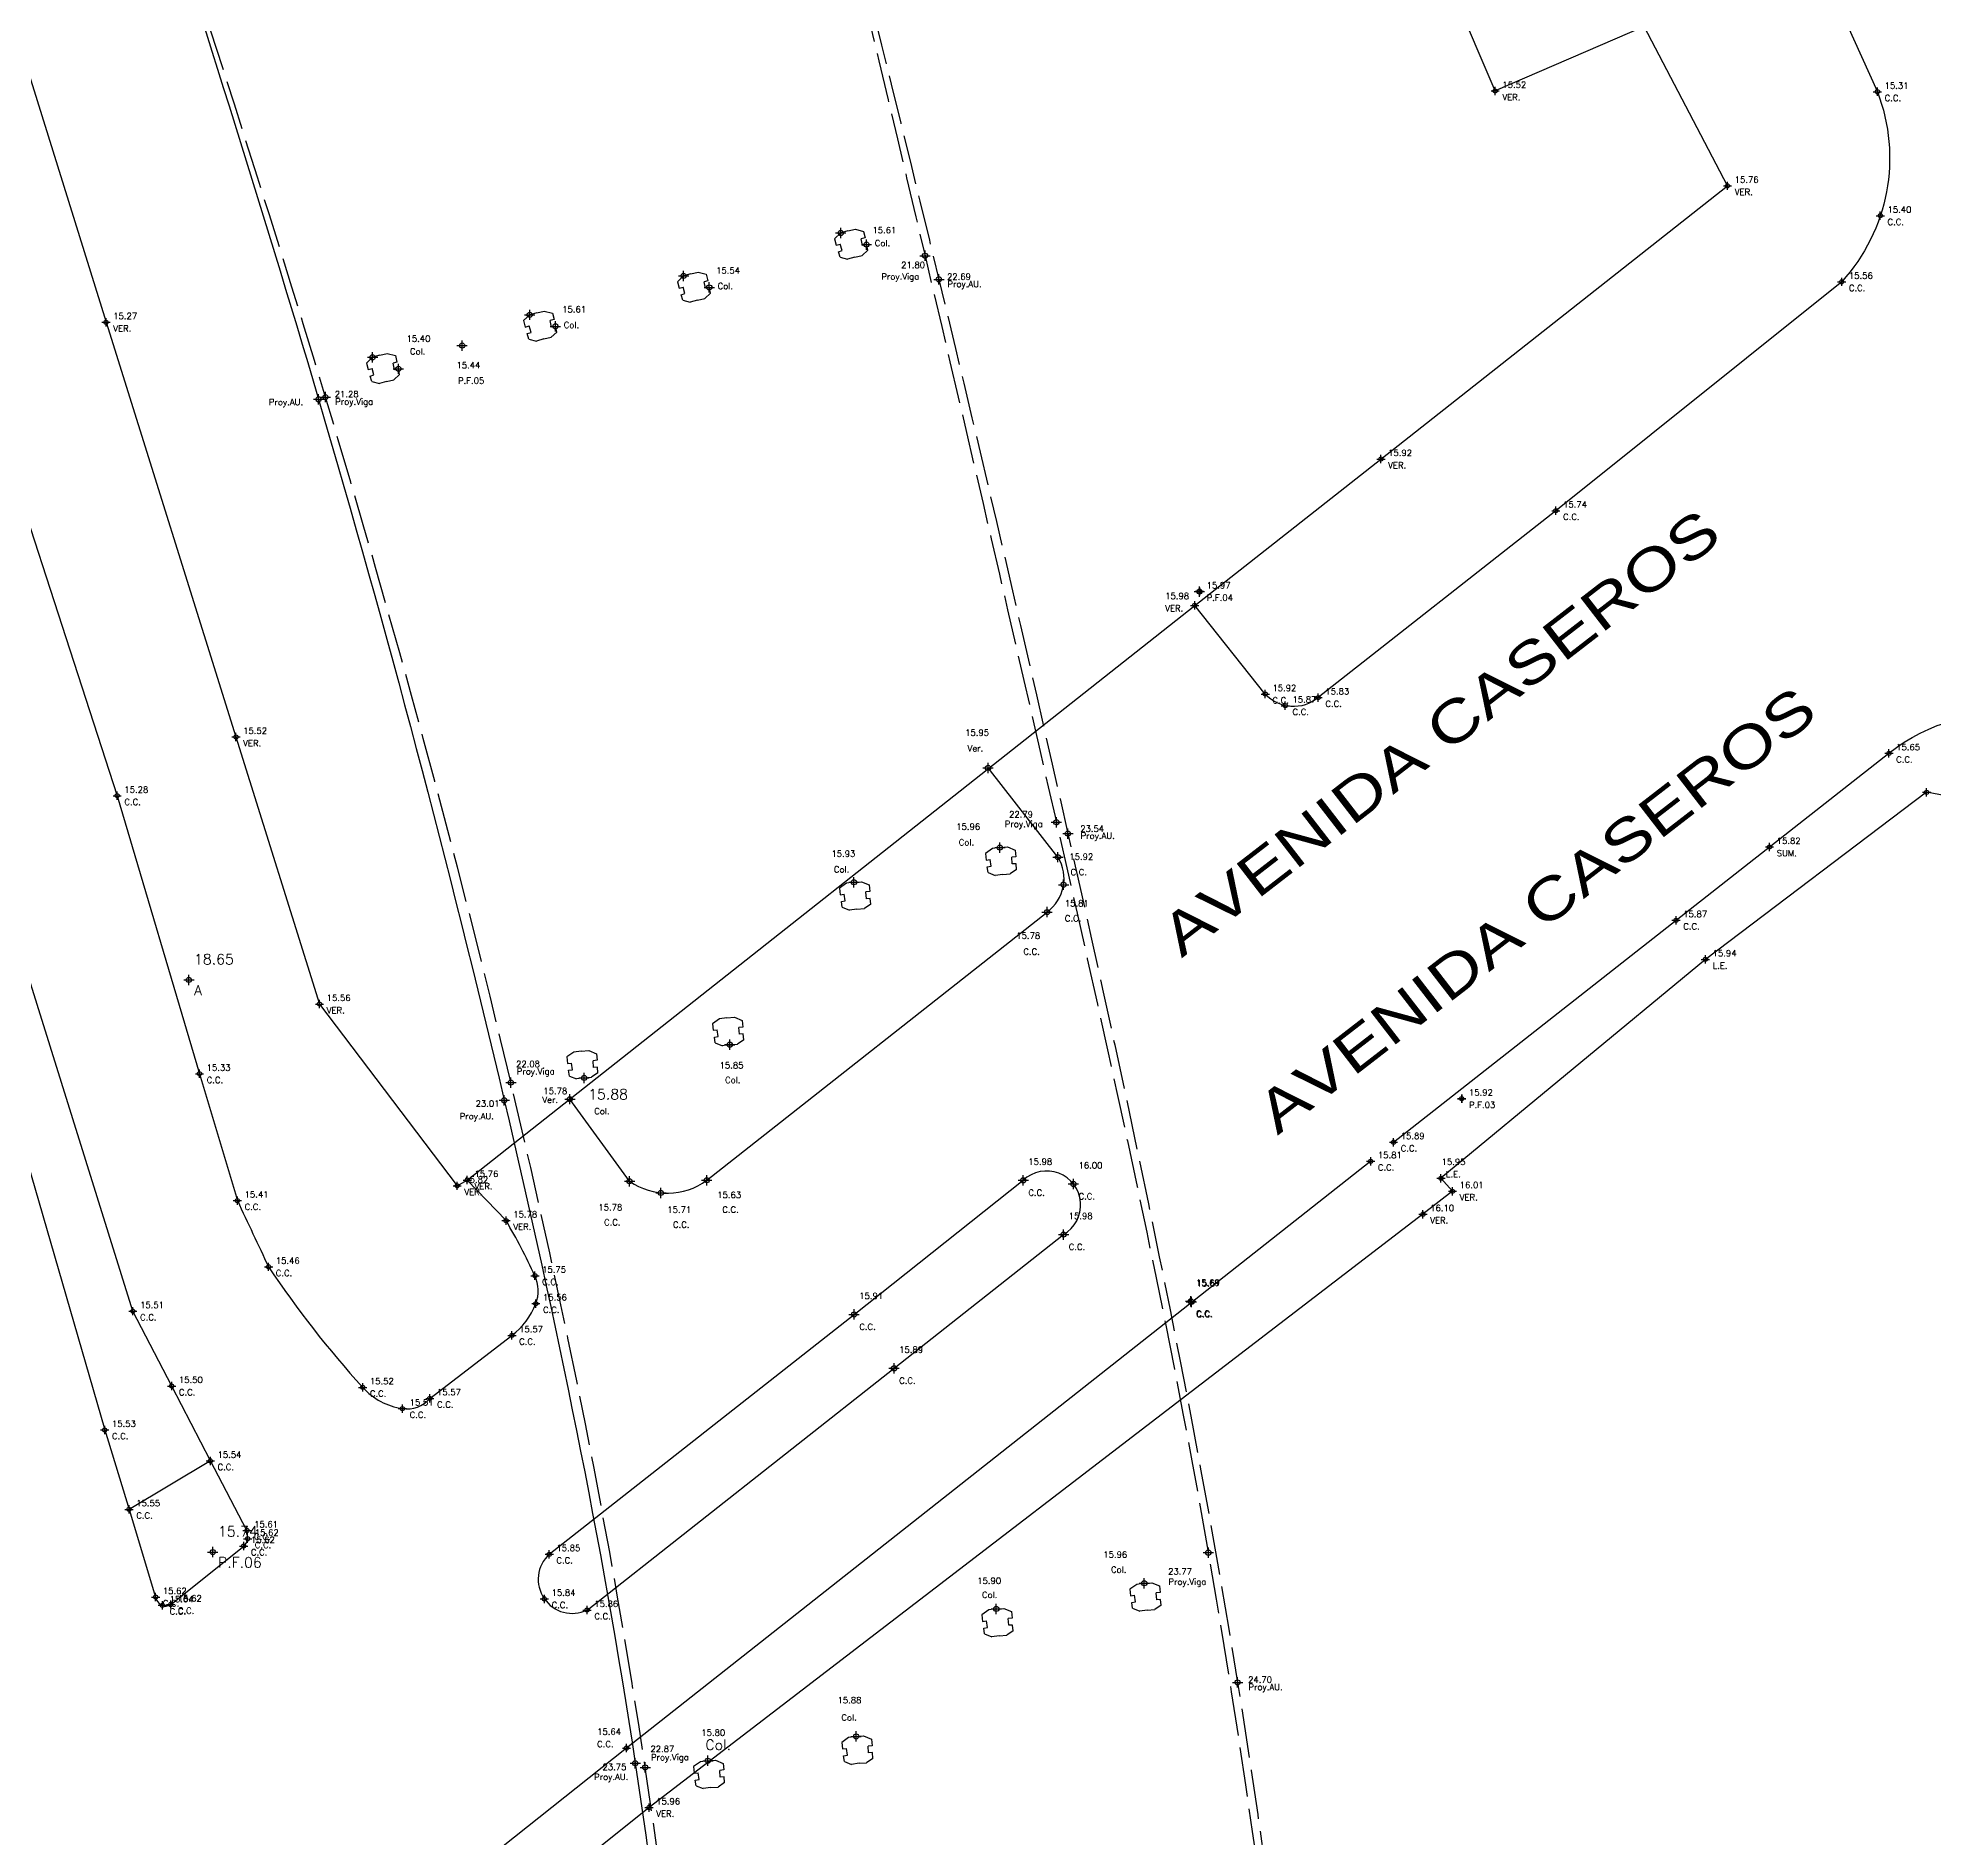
# Model space of a CAD drawing. Header units: metres. Extents: x 27389 to 27997, y 69801 to 70692.
# Drawn here: x 27725.1 to 27817, y 69995.5 to 70082.7 of the extents above; entities that cross this region are included whole.
import ezdxf
from ezdxf.enums import TextEntityAlignment as Align

# ---------------------------------------------------------------- set-up
doc = ezdxf.new("R2010")
doc.units = ezdxf.units.M
doc.header["$PDMODE"] = 34
doc.header["$PDSIZE"] = 0.25
doc.linetypes.add('ACAD_ISO02W100', pattern=[15, 12, -3])
for name, color, linetype in [('C.C.', 1, 'Continuous'), ('CODIGOS', 7, 'Continuous'), ('COTAS', 7, 'Continuous'), ('L.E.', 130, 'Continuous'), ('Proy Aut.', 7, 'Continuous'), ('Proy. Viga.', 4, 'Continuous'), ('PUNTOS', 7, 'Continuous'), ('TEXTOS', 3, 'Continuous'), ('VER.', 2, 'Continuous')]:
    doc.layers.add(name, color=color, linetype=linetype)
doc.styles.get("Standard").update_dxf_attribs({"font": 'simplex.shx'})
doc.styles.add('Textos', font='', dxfattribs={"width": 1.3, "height": 2})
doc.styles.get('Textos').set_extended_font_data('Cascadia Code')

# ---------------------------------------------------------------- blocks, each defined once
blk = doc.blocks.new('Pila')
for p, q in [((27776.343, 70161.058), (27776.066, 70160.759)), ((27776.066, 70160.759), (27776.168, 70160.455)), ((27776.168, 70160.455), (27776.353, 70160.517)), ((27776.687, 70161.183), (27776.343, 70161.058)), ((27776.467, 70160.21), (27776.353, 70160.517)), ((27776.687, 70161.183), (27777.038, 70161.287)), ((27777.038, 70161.287), (27777.438, 70161.211)), ((27777.537, 70160.906), (27777.351, 70160.846)), ((27777.442, 70160.531), (27777.351, 70160.846)), ((27777.438, 70161.211), (27777.537, 70160.906)), ((27777.626, 70160.584), (27777.442, 70160.531)), ((27777.704, 70160.314), (27777.626, 70160.584)), ((27776.288, 70160.143), (27776.467, 70160.21)), ((27776.386, 70159.88), (27776.288, 70160.143)), ((27776.386, 70159.88), (27776.753, 70159.814)), ((27777.097, 70159.939), (27776.753, 70159.814)), ((27777.097, 70159.939), (27777.448, 70160.043)), ((27777.704, 70160.314), (27777.448, 70160.043))]:
    blk.add_line(p, q)
blk = doc.blocks.new('*U2')
at = {"color": 0, "linetype": 'ByBlock', "lineweight": -2, "transparency": 16777216}
for p, q in [((-1, 0), (1, 0)), ((0, -1), (0, 1))]:
    blk.add_line(p, q, dxfattribs=at)
blk.add_circle((0, 0), 0.5, dxfattribs=at)
blk = doc.blocks.new('*U3')
at = {"color": 0, "linetype": 'ByBlock', "lineweight": -2, "transparency": 16777216}
for p, q in [((-1, 0), (1, 0)), ((0, -1), (0, 1))]:
    blk.add_line(p, q, dxfattribs=at)
blk.add_circle((0, 0), 0.5, dxfattribs=at)
blk = doc.blocks.new('*U9')
at = {"color": 0, "linetype": 'ByBlock', "lineweight": -2, "transparency": 16777216}
for p, q in [((-1, 0), (1, 0)), ((0, -1), (0, 1))]:
    blk.add_line(p, q, dxfattribs=at)
blk.add_circle((0, 0), 0.5, dxfattribs=at)

msp = doc.modelspace()

# ---------------------------------------------------------------- linework, layer by layer
at = {"layer": 'C.C.'}
for p, q in [((27774.57, 70043.014, 14.138), (27771.179, 70047.342, 14.138)), ((27757.548, 70027.352, 14.138), (27774.04, 70040.351, 14.138)), ((27753.806, 70027.308, 14.138), (27750.915, 70031.284, 14.138)), ((27764.689, 70020.849, 14.138), (27772.883, 70027.351, 14.138)), ((27766.623, 70018.238, 14.138), (27774.84, 70024.723, 14.138)), ((27749.911, 70009.225, 14.138), (27764.689, 70020.849, 14.138)), ((27751.748, 70006.521, 14.138), (27766.623, 70018.238, 14.138))]:
    msp.add_line(p, q, dxfattribs=at)
at = {"layer": 'C.C.', "elevation": 14.138, "flags": 128}
for points in [[(27749.43, 70178.875, -0.335764), (27750.824, 70181.053, -0.01562), (27756.372, 70182.906, 0.007394), (27762.192, 70184.744, -0.205343), (27767.3, 70184.312, -0.151286), (27771.559, 70180.016), (27781.394, 70156.156), (27788.955, 70138.158), (27798.004, 70116.928), (27807.165, 70095.861), (27814.287, 70080.113, -0.283049), (27812.555, 70070.9), (27798.701, 70059.809), (27787.18, 70050.747, -0.402008), (27784.614, 70050.918), (27781.196, 70055.219)], [(27749.43, 70178.875, -0.335764), (27750.824, 70181.053, -0.01562), (27756.372, 70182.906, 0.007394), (27762.192, 70184.744, -0.205343), (27767.3, 70184.312, -0.151286), (27771.559, 70180.016), (27781.394, 70156.156), (27788.955, 70138.158), (27798.004, 70116.928), (27807.165, 70095.861), (27814.287, 70080.113, -0.283049), (27812.555, 70070.9), (27798.701, 70059.809), (27787.18, 70050.747, -0.402008), (27784.614, 70050.918), (27781.196, 70055.219)], [(27699.469, 70164.054), (27696.33, 70162.432, 0.343537), (27694.581, 70155.33), (27700.453, 70136.57), (27707.221, 70114.809), (27714.519, 70091.438), (27721.512, 70068.967), (27728.971, 70045.99), (27732.959, 70032.514), (27734.798, 70026.365, 0.001011), (27736.308, 70023.155, 0.037214), (27740.871, 70017.314, 0.172551), (27742.797, 70016.283, 0.260505), (27744.123, 70016.782), (27748.104, 70019.834, 0.137047), (27749.261, 70021.374, 0.20429), (27749.219, 70022.724, 0.023802), (27747.821, 70025.398), (27745.939, 70027.365)], [(27699.469, 70164.054), (27696.33, 70162.432, 0.343537), (27694.581, 70155.33), (27700.453, 70136.57), (27707.221, 70114.809), (27714.519, 70091.438), (27721.512, 70068.967), (27728.971, 70045.99), (27732.959, 70032.514), (27734.798, 70026.365, 0.001011), (27736.308, 70023.155, 0.037214), (27740.871, 70017.314, 0.172551), (27742.797, 70016.283, 0.260505), (27744.123, 70016.782), (27748.104, 70019.834, 0.137047), (27749.261, 70021.374, 0.20429), (27749.219, 70022.724, 0.023802), (27747.821, 70025.398), (27745.939, 70027.365)], [(27733.487, 70013.751), (27731.614, 70017.378), (27729.731, 70021.008), (27715.341, 70067.1), (27708.221, 70090.007), (27701.077, 70112.815), (27695.728, 70130.315), (27694.114, 70135.116), (27691.172, 70144.554), (27686.82, 70158.522, 1.028744), (27685.305, 70158.121), (27689.698, 70144.121), (27692.694, 70134.665), (27694.179, 70129.793), (27699.642, 70112.405), (27706.771, 70089.515), (27713.544, 70066.479), (27728.369, 70015.25), (27729.548, 70011.402)], [(27733.487, 70013.751), (27731.614, 70017.378), (27729.731, 70021.008), (27715.341, 70067.1), (27708.221, 70090.007), (27701.077, 70112.815), (27695.728, 70130.315), (27694.114, 70135.116), (27691.172, 70144.554), (27686.82, 70158.522, 1.028744), (27685.305, 70158.121), (27689.698, 70144.121), (27692.694, 70134.665), (27694.179, 70129.793), (27699.642, 70112.405), (27706.771, 70089.515), (27713.544, 70066.479), (27728.369, 70015.25), (27729.548, 70011.402)], [(27789.726, 70028.273), (27753.655, 69999.828), (27739.808, 69988.83, 0.32287), (27737.344, 69981.299), (27737.344, 69981.299), (27737.344, 69981.299)], [(27789.726, 70028.273), (27753.655, 69999.828), (27739.808, 69988.83, 0.32287), (27737.344, 69981.299), (27737.344, 69981.299), (27737.344, 69981.299)], [(27749.911, 70009.225, 0.861677), (27751.748, 70006.521, 0.022193)], [(27749.911, 70009.225, 0.861677), (27751.748, 70006.521, 0.022193)]]:
    msp.add_lwpolyline(points, format="xyb", dxfattribs=at)
at = {"layer": 'C.C.', "flags": 128}
msp.add_lwpolyline([(27790.833, 70029.197), (27804.526, 70039.955), (27814.846, 70048.047, -0.47487), (27827.207, 70045.538), (27831.851, 70037.324), (27861.169, 69981.032, -0.030655)], format="xyb", dxfattribs=at)
at = {"layer": 'C.C.', "elevation": 14.138}
msp.add_lwpolyline([(27730.834, 70007.149, 0.527476), (27731.564, 70006.788), (27735.103, 70009.621, 0.206643), (27735.291, 70009.975, 0.080113), (27735.259, 70010.378), (27733.487, 70013.751), (27729.548, 70011.402)], format="xyb", close=True, dxfattribs=at)
msp.add_lwpolyline([(27730.834, 70007.149, 0.527476), (27731.564, 70006.788), (27735.103, 70009.621, 0.206643), (27735.291, 70009.975, 0.080113), (27735.259, 70010.378), (27733.487, 70013.751), (27729.548, 70011.402)], format="xyb", close=True, dxfattribs=at)
at = {"layer": 'C.C.'}
for centre, radius, start, end in [((27772.852, 70041.972, 14.138), 2.01, 306.24502, 31.24271), ((27755.647, 70029.921, 14.138), 3.196, 234.84179, 306.50557), ((27774.019, 70026.154, 14.138), 1.65, 299.84778, 133.43052)]:
    msp.add_arc(centre, radius, start, end, dxfattribs=at)
at = {"layer": 'Proy Aut.', "linetype": 'ACAD_ISO02W100', "ltscale": 0.2}
msp.add_spline([(27727.25, 70235.002, 14.138), (27734.714, 70205.938, 14.138), (27743.229, 70172.434, 14.138), (27751.787, 70138.869, 14.138), (27761.275, 70101.253, 14.138), (27768.797, 70071.021, 14.138), (27775.05, 70044.157, 14.138), (27783.272, 70003.012, 14.138), (27787.76, 69968.779, 14.138)], degree=3, dxfattribs=at)
at = {"layer": 'Proy Aut.'}
msp.add_spline([(27687.924, 70224.596, 14.138), (27697.543, 70195.569, 14.138), (27707.903, 70161.89, 14.138), (27718.697, 70128.421, 14.138), (27729.89, 70093.6, 14.138), (27738.732, 70065.207, 14.138), (27747.73, 70031.228, 14.138), (27754.082, 69999.098, 14.138), (27757.406, 69971.041, 14.138), (27760.396, 69941.315, 14.138)], degree=3, dxfattribs=at)
at = {"layer": 'Proy. Viga.', "linetype": 'ACAD_ISO02W100', "ltscale": 0.2}
for points in [[(27726.64, 70236.069, 14.138), (27734.5, 70205.338, 14.138), (27742.881, 70172.211, 14.138), (27751.68, 70137.701, 14.138), (27760.801, 70102.377, 14.138), (27768.126, 70072.165, 14.138), (27774.491, 70044.706, 14.138), (27781.857, 70009.303, 14.138), (27786.953, 69973.175, 14.138)], [(27760.9, 69940.113, 14.138), (27757.929, 69970.659, 14.138), (27754.567, 69998.891, 14.138), (27748.055, 70032.087, 14.138), (27739.066, 70065.311, 14.138), (27730.08, 70093.661, 14.138)]]:
    msp.add_spline(points, degree=3, dxfattribs=at)
at = {"layer": 'PUNTOS', "color": 2}
for p in [(27764.04, 70073.268, 14.138), (27765.289, 70072.71, 14.138), (27768.126, 70072.165, 14.138), (27756.422, 70071.186, 14.138), (27757.671, 70070.628, 14.138), (27757.671, 70070.628, 14.138), (27768.797, 70071.021, 14.138), (27748.964, 70069.301, 14.138), (27750.213, 70068.743, 14.138), (27750.213, 70068.743, 14.138), (27745.688, 70067.814, 14.138), (27741.35, 70067.242, 14.138), (27742.599, 70066.684, 14.138), (27742.599, 70066.684, 14.138), (27738.732, 70065.207, 14.138), (27739.066, 70065.311, 14.138), (27781.426, 70055.89, 14.138), (27771.179, 70047.342, 14.138), (27774.491, 70044.706, 14.138), (27775.05, 70044.157, 14.138), (27771.753, 70043.48, 14.138), (27774.57, 70043.014, 14.138), (27764.681, 70041.798, 14.138), (27774.84, 70041.679, 14.138), (27774.04, 70040.351, 14.138), (27732.446, 70037.067, 14.138), (27758.662, 70033.925, 14.138), (27758.664, 70033.926, 14.138), (27748.055, 70032.087, 14.138), (27751.6, 70032.314, 14.138), (27747.73, 70031.228, 14.138), (27750.915, 70031.284, 14.138), (27753.806, 70027.308, 14.138), (27757.548, 70027.352, 14.138), (27772.883, 70027.351, 14.138), (27772.884, 70027.353, 14.138), (27775.318, 70027.172, 14.138), (27755.326, 70026.741, 14.138), (27774.84, 70024.723, 14.138), (27764.689, 70020.849, 14.138), (27781.008, 70021.486, 14.138), (27781.036, 70021.459, 14.138), (27766.623, 70018.238, 14.138), (27733.606, 70009.33, 14.138), (27781.857, 70009.303, 14.138), (27778.753, 70007.818, 14.138), (27771.58, 70006.576, 14.138), (27783.272, 70003.012, 14.138), (27764.786, 70000.394, 14.138), (27754.082, 69999.098, 14.138), (27754.567, 69998.891, 14.138), (27757.601, 69999.217, 14.138)]:
    msp.add_point(p, dxfattribs=at)
at = {"layer": 'VER.', "elevation": 14.138, "flags": 128}
msp.add_lwpolyline([(27745.939, 70027.365), (27781.196, 70055.219), (27790.222, 70062.311), (27807.021, 70075.553), (27802.978, 70083.27), (27795.76, 70080.152), (27791.866, 70089.273), (27798.344, 70092.068), (27787.715, 70112.47), (27777.043, 70132.904), (27768.13, 70150.047), (27755.159, 70175.044), (27750.865, 70173.62), (27704.542, 70158.023), (27702.214, 70153.062), (27706.642, 70138.971), (27713.675, 70116.358), (27720.66, 70093.881), (27728.431, 70068.941), (27734.725, 70048.839), (27738.777, 70035.894), (27745.449, 70027.082)], close=True, dxfattribs=at)
msp.add_lwpolyline([(27745.939, 70027.365), (27781.196, 70055.219), (27790.222, 70062.311), (27807.021, 70075.553), (27802.978, 70083.27), (27795.76, 70080.152), (27791.866, 70089.273), (27798.344, 70092.068), (27787.715, 70112.47), (27777.043, 70132.904), (27768.13, 70150.047), (27755.159, 70175.044), (27750.865, 70173.62), (27704.542, 70158.023), (27702.214, 70153.062), (27706.642, 70138.971), (27713.675, 70116.358), (27720.66, 70093.881), (27728.431, 70068.941), (27734.725, 70048.839), (27738.777, 70035.894), (27745.449, 70027.082)], close=True, dxfattribs=at)
at = {"layer": 'VER.', "flags": 128}
msp.add_lwpolyline([(27748.945, 69954.164), (27749.88, 69951.252), (27753.622, 69939.282), (27767.325, 69939.901), (27788.086, 69940.975, -0.277162), (27818.363, 69924.232, -0.089954), (27822.813, 69911.868), (27827.28, 69911.745), (27839.581, 69926.084), (27853.902, 69941.071), (27867.398, 69955.32), (27867.398, 69959.56), (27857.341, 69979.154), (27822.647, 70045.028), (27816.667, 70046.159), (27805.951, 70038.058)], format="xyb", dxfattribs=at)
at = {"layer": 'VER.', "elevation": 14.138, "flags": 128}
msp.add_lwpolyline([(27805.951, 70038.058), (27793.131, 70027.45), (27793.691, 70026.821), (27792.26, 70025.707), (27754.748, 69996.947), (27741.619, 69986.424), (27740.163, 69982.283), (27744.338, 69968.936), (27744.338, 69968.936), (27745.968, 69963.711), (27748.945, 69954.164)], dxfattribs=at)

# ---------------------------------------------------------------- block references
for p, rotation in [((-4591.671, 1902.84, 14.138), 356.2079105914819), ((-4599.289, 1900.758, 14.138), 356.2079105914819), ((-4606.747, 1898.873, 14.138), 356.2079105914819), ((-4614.361, 1896.814, 14.138), 356.2079105914819), ((-14025.27, 7217.171, 14.138), 347.9635370856258), ((-14032.342, 7215.489, 14.138), 347.9635370856258), ((-14038.498, 7208.92, 14.138), 347.9635370856258), ((-14045.562, 7207.308, 14.138), 347.9635370856258), ((-14018.27, 7181.509, 14.138), 347.9635370856258), ((-14025.443, 7180.267, 14.138), 347.9635370856258), ((-14032.237, 7174.085, 14.138), 347.9635370856258), ((-14039.422, 7172.908, 14.138), 347.9635370856258)]:
    msp.add_blockref('Pila', p, dxfattribs=dict(rotation=rotation))
at = {"layer": 'L.E.', "color": 1, "xscale": 0.2, "yscale": 0.2, "zscale": 0.2}
for p in [(27814.846, 70048.047, 15.653), (27816.667, 70046.159, 15.841), (27809.056, 70043.507, 15.817), (27804.526, 70039.955, 15.873), (27805.951, 70038.058, 15.936), (27790.833, 70029.197, 15.889)]:
    msp.add_blockref('*U9', p, dxfattribs=at)
at = {"layer": 'PUNTOS', "color": 1, "xscale": 0.2, "yscale": 0.2, "zscale": 0.2}
for p in [(27795.76, 70080.152, 29.655), (27814.287, 70080.113, 29.452), (27807.021, 70075.553, 29.896), (27814.426, 70074.104, 29.536), (27812.555, 70070.9, 29.702), (27728.431, 70068.941, 29.405), (27790.222, 70062.311, 30.062), (27798.701, 70059.809, 29.873), (27781.426, 70055.89, 30.108), (27781.196, 70055.219, 30.122), (27784.614, 70050.918, 30.054), (27785.587, 70050.356, 30.012), (27787.18, 70050.747, 29.967), (27734.725, 70048.839, 29.66), (27728.971, 70045.99, 29.418), (27738.777, 70035.894, 29.7), (27732.959, 70032.514, 29.471), (27794.14, 70031.307, 30.062), (27789.726, 70028.273, 29.946), (27745.449, 70027.082, 29.959), (27745.939, 70027.365, 29.895), (27793.131, 70027.45, 30.091), (27734.798, 70026.365, 29.545), (27793.691, 70026.821, 30.147), (27747.821, 70025.398, 29.913), (27792.26, 70025.707, 30.241), (27736.308, 70023.155, 29.594), (27749.219, 70022.724, 29.888), (27729.731, 70021.008, 29.644), (27749.261, 70021.374, 29.702), (27748.104, 70019.834, 29.705), (27731.614, 70017.378, 29.641), (27740.871, 70017.314, 29.662), (27742.797, 70016.283, 29.651), (27744.123, 70016.782, 29.704), (27728.369, 70015.25, 29.666), (27733.487, 70013.751, 29.682), (27729.548, 70011.402, 29.69), (27735.103, 70009.621, 29.759), (27735.259, 70010.378, 29.749), (27735.291, 70009.975, 29.757), (27749.911, 70009.225, 29.991), (27730.834, 70007.149, 29.753), (27749.678, 70007.062, 29.979), (27731.164, 70006.751, 29.779), (27731.564, 70006.788, 29.762), (27751.748, 70006.521, 29.995), (27753.655, 69999.828, 29.777), (27754.748, 69996.947, 30.1)]:
    msp.add_blockref('*U2', p, dxfattribs=at)
at = {"layer": 'PUNTOS', "color": 2, "xscale": 0.2, "yscale": 0.2, "zscale": 0.2}
for p in [(27795.76, 70080.152, 29.655), (27814.287, 70080.113, 29.452), (27807.021, 70075.553, 29.896), (27814.426, 70074.104, 29.536), (27812.555, 70070.9, 29.702), (27728.431, 70068.941, 29.405), (27790.222, 70062.311, 30.062), (27798.701, 70059.809, 29.873), (27781.196, 70055.219, 30.122), (27784.614, 70050.918, 30.054), (27785.587, 70050.356, 30.012), (27787.18, 70050.747, 29.967), (27734.725, 70048.839, 29.66), (27728.971, 70045.99, 29.418), (27738.777, 70035.894, 29.7), (27732.959, 70032.514, 29.471), (27789.726, 70028.273, 29.946), (27745.449, 70027.082, 29.959), (27745.939, 70027.365, 29.895), (27793.131, 70027.45, 30.091), (27734.798, 70026.365, 29.545), (27793.691, 70026.821, 30.147), (27747.821, 70025.398, 29.913), (27792.26, 70025.707, 30.241), (27736.308, 70023.155, 29.594), (27749.219, 70022.724, 29.888), (27729.731, 70021.008, 29.644), (27749.261, 70021.374, 29.702), (27748.104, 70019.834, 29.705), (27731.614, 70017.378, 29.641), (27740.871, 70017.314, 29.662), (27742.797, 70016.283, 29.651), (27744.123, 70016.782, 29.704), (27728.369, 70015.25, 29.666), (27733.487, 70013.751, 29.682), (27729.548, 70011.402, 29.69), (27735.103, 70009.621, 29.759), (27735.259, 70010.378, 29.749), (27735.291, 70009.975, 29.757), (27749.911, 70009.225, 29.991), (27730.834, 70007.149, 29.753), (27749.678, 70007.062, 29.979), (27731.164, 70006.751, 29.779), (27731.564, 70006.788, 29.762), (27751.748, 70006.521, 29.995), (27753.655, 69999.828, 29.777), (27754.748, 69996.947, 30.1)]:
    msp.add_blockref('*U3', p, dxfattribs=at)
at = {"layer": 'PUNTOS', "color": 2, "xscale": 0.2, "yscale": 0.2, "zscale": 0.2, "rotation": 180}
for p in [(27781.426, 70055.89, 30.062), (27794.14, 70031.307, 30.108)]:
    msp.add_blockref('*U3', p, dxfattribs=at)

# ---------------------------------------------------------------- texts
at = {"layer": 'CODIGOS', "color": 3}
for s, height, p in [('Col.', 0.3, (27765.692, 70072.628, 14.138)), ('Col.', 0.3, (27758.074, 70070.546, 14.138)), ('Col.', 0.3, (27750.616, 70068.661, 14.138)), ('Col.', 0.3, (27743.163, 70067.377, 14.138)), ('P.F.05', 0.3, (27745.49, 70065.956, 14.138)), ('Ver.', 0.3, (27770.189, 70048.14, 14.138)), ('Col.', 0.3, (27769.76, 70043.584, 14.138)), ('Col.', 0.3, (27763.708, 70042.27, 14.138)), ('C.C.', 0.3, (27775.181, 70042.138, 14.138)), ('C.C.', 0.3, (27774.902, 70039.895, 14.138)), ('C.C.', 0.3, (27772.891, 70038.287, 14.138)), ('A', 0.5, (27732.696, 70036.317, 14.138)), ('Col.', 0.3, (27758.434, 70032.064, 14.138)), ('Ver.', 0.3, (27749.58, 70031.102, 14.138)), ('Col.', 0.3, (27752.094, 70030.553, 14.138)), ('L.E.', 0.3, (27793.372, 70027.495, 14.138)), ('C.C.', 0.3, (27773.133, 70026.601, 14.138)), ('C.C.', 0.3, (27773.134, 70026.603, 14.138)), ('C.C.', 0.3, (27775.568, 70026.422, 14.138)), ('C.C.', 0.3, (27752.568, 70025.162, 14.138)), ('C.C.', 0.3, (27758.299, 70025.783, 14.138)), ('C.C.', 0.3, (27755.91, 70025.05, 14.138)), ('C.C.', 0.3, (27775.09, 70023.973, 14.138)), ('C.C.', 0.3, (27781.258, 70020.736, 14.138)), ('C.C.', 0.3, (27781.286, 70020.709, 14.138)), ('C.C.', 0.3, (27764.939, 70020.099, 14.138)), ('C.C.', 0.3, (27766.873, 70017.488, 14.138)), ('P.F.06', 0.5, (27733.856, 70008.58, 14.138)), ('Col.', 0.3, (27777.14, 70008.332, 14.138)), ('Col.', 0.3, (27770.887, 70007.108, 14.138)), ('Col.', 0.3, (27764.07, 70001.163, 14.138)), ('Col.', 0.5, (27757.479, 69999.741, 14.138))]:
    msp.add_text(s, height=height, dxfattribs=at).set_placement(p)
for s, p in [('Proy.Viga', (27766.008, 70071.008, 14.138)), ('Proy.AU.', (27769.212, 70070.643, 14.138)), ('Proy.AU.', (27736.323, 70064.92, 14.138)), ('Proy.Viga', (27739.539, 70064.942, 14.138)), ('Proy.Viga', (27771.993, 70044.471, 14.138)), ('Proy.AU.', (27775.665, 70043.901, 14.138)), ('Proy.Viga', (27748.337, 70032.478, 14.138)), ('Proy.AU.', (27745.572, 70030.307, 14.138)), ('Proy.Viga', (27779.924, 70007.74, 14.138)), ('Proy.AU.', (27783.801, 70002.638, 14.138)), ('Proy.Viga', (27754.843, 69999.234, 14.138)), ('Proy.AU.', (27752.086, 69998.284, 14.138))]:
    msp.add_text(s, height=0.3, rotation=0.14123, dxfattribs=at).set_placement(p)
at = {"layer": 'CODIGOS', "color": 3, "char_height": 0.3, "attachment_point": 1}
for s, insert in [('VER.', (27796.11, 70080.002, 29.655)), ('VER.', (27796.11, 70080.002, 29.655)), ('C.C.', (27814.637, 70079.963, 29.452)), ('C.C.', (27814.637, 70079.963, 29.452)), ('VER.', (27807.371, 70075.403, 29.896)), ('VER.', (27807.371, 70075.403, 29.896)), ('C.C.', (27814.776, 70073.954, 29.536)), ('C.C.', (27814.776, 70073.954, 29.536)), ('C.C.', (27812.905, 70070.75, 29.702)), ('C.C.', (27812.905, 70070.75, 29.702)), ('VER.', (27728.781, 70068.791, 29.405)), ('VER.', (27728.781, 70068.791, 29.405)), ('VER.', (27790.572, 70062.161, 30.062)), ('VER.', (27790.572, 70062.161, 30.062)), ('C.C.', (27799.051, 70059.659, 29.873)), ('C.C.', (27799.051, 70059.659, 29.873)), ('VER.', (27779.766, 70055.227, 30.122)), ('P.F.04', (27781.776, 70055.74, 30.108)), ('P.F.04', (27781.776, 70055.74, 30.108)), ('C.C.', (27784.964, 70050.768, 30.054)), ('C.C.', (27784.964, 70050.768, 30.054)), ('C.C.', (27787.53, 70050.597, 29.967)), ('C.C.', (27787.53, 70050.597, 29.967)), ('C.C.', (27785.937, 70050.206, 30.012)), ('C.C.', (27785.937, 70050.206, 30.012)), ('VER.', (27735.075, 70048.689, 29.66)), ('VER.', (27735.075, 70048.689, 29.66)), ('C.C.', (27729.321, 70045.84, 29.418)), ('C.C.', (27729.321, 70045.84, 29.418)), ('VER.', (27739.127, 70035.744, 29.7)), ('VER.', (27739.127, 70035.744, 29.7)), ('C.C.', (27733.309, 70032.364, 29.471)), ('C.C.', (27733.309, 70032.364, 29.471)), ('P.F.03', (27794.49, 70031.157, 30.062)), ('P.F.03', (27794.49, 70031.157, 30.062)), ('C.C.', (27790.076, 70028.123, 29.946)), ('C.C.', (27790.076, 70028.123, 29.946)), ('VER.', (27745.799, 70026.932, 29.959)), ('VER.', (27745.799, 70026.932, 29.959)), ('VER.', (27746.289, 70027.215, 29.895)), ('VER.', (27746.289, 70027.215, 29.895)), ('VER.', (27794.041, 70026.671, 30.147)), ('VER.', (27794.041, 70026.671, 30.147)), ('C.C.', (27735.148, 70026.215, 29.545)), ('C.C.', (27735.148, 70026.215, 29.545)), ('VER.', (27792.61, 70025.557, 30.241)), ('VER.', (27792.61, 70025.557, 30.241)), ('VER.', (27748.171, 70025.248, 29.913)), ('VER.', (27748.171, 70025.248, 29.913)), ('C.C.', (27736.658, 70023.005, 29.594)), ('C.C.', (27736.658, 70023.005, 29.594)), ('C.C.', (27749.569, 70022.574, 29.888)), ('C.C.', (27749.569, 70022.574, 29.888)), ('C.C.', (27730.081, 70020.858, 29.644)), ('C.C.', (27730.081, 70020.858, 29.644)), ('C.C.', (27749.611, 70021.224, 29.702)), ('C.C.', (27749.611, 70021.224, 29.702)), ('C.C.', (27748.454, 70019.684, 29.705)), ('C.C.', (27748.454, 70019.684, 29.705)), ('C.C.', (27731.964, 70017.228, 29.641)), ('C.C.', (27731.964, 70017.228, 29.641)), ('C.C.', (27741.221, 70017.164, 29.662)), ('C.C.', (27741.221, 70017.164, 29.662)), ('C.C.', (27744.473, 70016.632, 29.704)), ('C.C.', (27744.473, 70016.632, 29.704)), ('C.C.', (27743.147, 70016.133, 29.651)), ('C.C.', (27743.147, 70016.133, 29.651)), ('C.C.', (27728.719, 70015.1, 29.666)), ('C.C.', (27728.719, 70015.1, 29.666)), ('C.C.', (27733.837, 70013.601, 29.682)), ('C.C.', (27733.837, 70013.601, 29.682)), ('C.C.', (27729.898, 70011.252, 29.69)), ('C.C.', (27729.898, 70011.252, 29.69)), ('C.C.', (27735.609, 70010.228, 29.749)), ('C.C.', (27735.609, 70010.228, 29.749)), ('C.C.', (27735.641, 70009.825, 29.757)), ('C.C.', (27735.641, 70009.825, 29.757)), ('C.C.', (27735.453, 70009.471, 29.759)), ('C.C.', (27735.453, 70009.471, 29.759)), ('C.C.', (27750.261, 70009.075, 29.991)), ('C.C.', (27750.261, 70009.075, 29.991)), ('C.C.', (27731.184, 70006.999, 29.753)), ('C.C.', (27731.184, 70006.999, 29.753)), ('C.C.', (27731.514, 70006.601, 29.779)), ('C.C.', (27731.514, 70006.601, 29.779)), ('C.C.', (27731.914, 70006.638, 29.762)), ('C.C.', (27731.914, 70006.638, 29.762)), ('C.C.', (27750.028, 70006.912, 29.979)), ('C.C.', (27750.028, 70006.912, 29.979)), ('C.C.', (27752.098, 70006.371, 29.995)), ('C.C.', (27752.098, 70006.371, 29.995)), ('C.C.', (27752.234, 70000.173, 29.777)), ('VER.', (27755.098, 69996.797, 30.1)), ('VER.', (27755.098, 69996.797, 30.1))]:
    msp.add_mtext(s, dxfattribs=dict(at, insert=insert))
at = {"layer": 'COTAS', "color": 1}
for s, height, p in [('15.61  ', 0.3, (27765.576, 70073.256, 14.138)), ('15.54  ', 0.3, (27757.999, 70071.299, 14.138)), ('21.80  ', 0.3, (27766.969, 70071.568, 14.138)), ('22.69  ', 0.3, (27769.192, 70071.001, 14.138)), ('15.61  ', 0.3, (27750.541, 70069.414, 14.138)), ('15.40  ', 0.3, (27742.998, 70067.999, 14.138)), ('15.44  ', 0.3, (27745.415, 70066.71, 14.138)), ('21.28  ', 0.3, (27739.516, 70065.309, 14.138)), ('15.95  ', 0.3, (27770.07, 70048.902, 14.138)), ('22.79  ', 0.3, (27772.201, 70044.937, 14.138)), ('15.96  ', 0.3, (27769.641, 70044.346, 14.138)), ('23.54  ', 0.3, (27775.651, 70044.241, 14.138)), ('15.93  ', 0.3, (27763.589, 70043.031, 14.138)), ('15.92  ', 0.3, (27775.122, 70042.884, 14.138)), ('15.81  ', 0.3, (27774.902, 70040.626, 14.138)), ('15.78  ', 0.3, (27772.55, 70039.062, 14.138)), ('18.65  ', 0.5, (27732.696, 70037.817, 14.138)), ('22.08  ', 0.3, (27748.305, 70032.837, 14.138)), ('15.85  ', 0.3, (27758.17, 70032.772, 14.138)), ('23.01  ', 0.3, (27746.344, 70030.922, 14.138)), ('15.78  ', 0.3, (27749.628, 70031.532, 14.138)), ('15.88  ', 0.5, (27751.798, 70031.27, 14.138)), ('15.98  ', 0.3, (27773.133, 70028.101, 14.138)), ('15.98  ', 0.3, (27773.134, 70028.103, 14.138)), ('16.00  ', 0.3, (27775.568, 70027.922, 14.138)), ('15.63  ', 0.3, (27758.056, 70026.494, 14.138)), ('15.78  ', 0.3, (27752.295, 70025.888, 14.138)), ('15.71  ', 0.3, (27755.637, 70025.777, 14.138)), ('15.98  ', 0.3, (27775.09, 70025.473, 14.138)), ('15.91  ', 0.3, (27764.939, 70021.599, 14.138)), ('15.69  ', 0.3, (27781.258, 70022.236, 14.138)), ('15.67  ', 0.3, (27781.286, 70022.209, 14.138)), ('15.89  ', 0.3, (27766.873, 70018.988, 14.138)), ('15.74  ', 0.5, (27733.856, 70010.08, 14.138)), ('15.96  ', 0.3, (27776.769, 70009.061, 14.138)), ('15.90  ', 0.3, (27770.657, 70007.789, 14.138)), ('23.77  ', 0.3, (27779.908, 70008.241, 14.138)), ('24.70  ', 0.3, (27783.786, 70002.996, 14.138)), ('15.88  ', 0.3, (27763.886, 70002.002, 14.138)), ('15.80  ', 0.3, (27757.284, 70000.427, 14.138)), ('22.87  ', 0.3, (27754.817, 69999.641, 14.138)), ('23.75  ', 0.3, (27752.495, 69998.764, 14.138))]:
    msp.add_text(s, height=height, dxfattribs=at).set_placement(p)
at = {"layer": 'COTAS', "color": 1, "char_height": 0.3, "attachment_point": 7}
for s, insert in [('15.52', (27796.11, 70080.302, 29.655)), ('15.52', (27796.11, 70080.302, 29.655)), ('15.31', (27814.637, 70080.263, 29.452)), ('15.31', (27814.637, 70080.263, 29.452)), ('15.76', (27807.371, 70075.703, 29.896)), ('15.76', (27807.371, 70075.703, 29.896)), ('15.40', (27814.776, 70074.254, 29.536)), ('15.40', (27814.776, 70074.254, 29.536)), ('15.56', (27812.905, 70071.05, 29.702)), ('15.56', (27812.905, 70071.05, 29.702)), ('15.27', (27728.781, 70069.091, 29.405)), ('15.27', (27728.781, 70069.091, 29.405)), ('15.92', (27790.572, 70062.461, 30.062)), ('15.92', (27790.572, 70062.461, 30.062)), ('15.74', (27799.051, 70059.959, 29.873)), ('15.74', (27799.051, 70059.959, 29.873)), ('15.98', (27779.766, 70055.527, 30.122)), ('15.97', (27781.776, 70056.04, 30.108)), ('15.97', (27781.776, 70056.04, 30.108)), ('15.92', (27784.964, 70051.068, 30.054)), ('15.92', (27784.964, 70051.068, 30.054)), ('15.83', (27787.53, 70050.897, 29.967)), ('15.83', (27787.53, 70050.897, 29.967)), ('15.87', (27785.937, 70050.506, 30.012)), ('15.87', (27785.937, 70050.506, 30.012)), ('15.52', (27735.075, 70048.989, 29.66)), ('15.52', (27735.075, 70048.989, 29.66)), ('15.28', (27729.321, 70046.14, 29.418)), ('15.28', (27729.321, 70046.14, 29.418)), ('15.56', (27739.127, 70036.044, 29.7)), ('15.56', (27739.127, 70036.044, 29.7)), ('15.33', (27733.309, 70032.664, 29.471)), ('15.33', (27733.309, 70032.664, 29.471)), ('15.92', (27794.49, 70031.457, 30.062)), ('15.92', (27794.49, 70031.457, 30.062)), ('15.81', (27790.076, 70028.423, 29.946)), ('15.81', (27790.076, 70028.423, 29.946)), ('15.95', (27793.165, 70028.095, 30.091)), ('15.82', (27745.799, 70027.232, 29.959)), ('15.82', (27745.799, 70027.232, 29.959)), ('15.76', (27746.289, 70027.515, 29.895)), ('15.76', (27746.289, 70027.515, 29.895)), ('16.01', (27794.041, 70026.971, 30.147)), ('16.01', (27794.041, 70026.971, 30.147)), ('15.41', (27735.148, 70026.515, 29.545)), ('15.41', (27735.148, 70026.515, 29.545)), ('15.78', (27748.171, 70025.548, 29.913)), ('15.78', (27748.171, 70025.548, 29.913)), ('16.10', (27792.61, 70025.857, 30.241)), ('16.10', (27792.61, 70025.857, 30.241)), ('15.46', (27736.658, 70023.305, 29.594)), ('15.46', (27736.658, 70023.305, 29.594)), ('15.75', (27749.569, 70022.874, 29.888)), ('15.75', (27749.569, 70022.874, 29.888)), ('15.56', (27749.611, 70021.524, 29.702)), ('15.56', (27749.611, 70021.524, 29.702)), ('15.51', (27730.081, 70021.158, 29.644)), ('15.51', (27730.081, 70021.158, 29.644)), ('15.57', (27748.454, 70019.984, 29.705)), ('15.57', (27748.454, 70019.984, 29.705)), ('15.50', (27731.964, 70017.528, 29.641)), ('15.50', (27731.964, 70017.528, 29.641)), ('15.52', (27741.221, 70017.464, 29.662)), ('15.52', (27741.221, 70017.464, 29.662)), ('15.57', (27744.473, 70016.932, 29.704)), ('15.57', (27744.473, 70016.932, 29.704)), ('15.51', (27743.147, 70016.433, 29.651)), ('15.51', (27743.147, 70016.433, 29.651)), ('15.53', (27728.719, 70015.4, 29.666)), ('15.53', (27728.719, 70015.4, 29.666)), ('15.54', (27733.837, 70013.901, 29.682)), ('15.54', (27733.837, 70013.901, 29.682)), ('15.55', (27729.898, 70011.552, 29.69)), ('15.55', (27729.898, 70011.552, 29.69)), ('15.61', (27735.609, 70010.528, 29.749)), ('15.61', (27735.609, 70010.528, 29.749)), ('15.62', (27735.453, 70009.771, 29.759)), ('15.62', (27735.453, 70009.771, 29.759)), ('15.62', (27735.641, 70010.125, 29.757)), ('15.62', (27735.641, 70010.125, 29.757)), ('15.85', (27750.261, 70009.375, 29.991)), ('15.85', (27750.261, 70009.375, 29.991)), ('15.62', (27731.184, 70007.299, 29.753)), ('15.62', (27731.184, 70007.299, 29.753)), ('15.64', (27731.514, 70006.901, 29.779)), ('15.64', (27731.514, 70006.901, 29.779)), ('15.62', (27731.914, 70006.938, 29.762)), ('15.62', (27731.914, 70006.938, 29.762)), ('15.84', (27750.028, 70007.212, 29.979)), ('15.84', (27750.028, 70007.212, 29.979)), ('15.86', (27752.098, 70006.671, 29.995)), ('15.86', (27752.098, 70006.671, 29.995)), ('15.64', (27752.234, 70000.473, 29.777)), ('15.96', (27755.098, 69997.097, 30.1)), ('15.96', (27755.098, 69997.097, 30.1))]:
    msp.add_mtext(s, dxfattribs=dict(at, insert=insert))
at = {"layer": 'L.E.', "color": 1, "char_height": 0.3, "attachment_point": 7}
for s, insert in [('15.65', (27815.196, 70048.197, 15.653)), ('15.82', (27809.406, 70043.657, 15.817)), ('15.87', (27804.876, 70040.105, 15.873)), ('15.94', (27806.301, 70038.208, 15.936)), ('15.89', (27791.183, 70029.347, 15.889))]:
    msp.add_mtext(s, dxfattribs=dict(at, insert=insert))
at = {"layer": 'L.E.', "color": 3, "char_height": 0.3, "attachment_point": 1}
for s, insert in [('C.C.', (27815.196, 70047.897, 15.653)), ('SUM.', (27809.406, 70043.357, 15.817)), ('C.C.', (27804.876, 70039.805, 15.873)), ('L.E.', (27806.301, 70037.908, 15.936)), ('C.C.', (27791.183, 70029.047, 15.889))]:
    msp.add_mtext(s, dxfattribs=dict(at, insert=insert))
at = {"layer": 'TEXTOS', "style": 'Textos', "width": 1.3}
for p in [(27793.095, 70049.058, 14.138), (27797.745, 70040.463, 14.138)]:
    msp.add_text('AVENIDA CASEROS', height=2, rotation=37.70771, dxfattribs=at).set_placement(p, align=Align.MIDDLE_CENTER)

doc.saveas('drawing.dxf')
